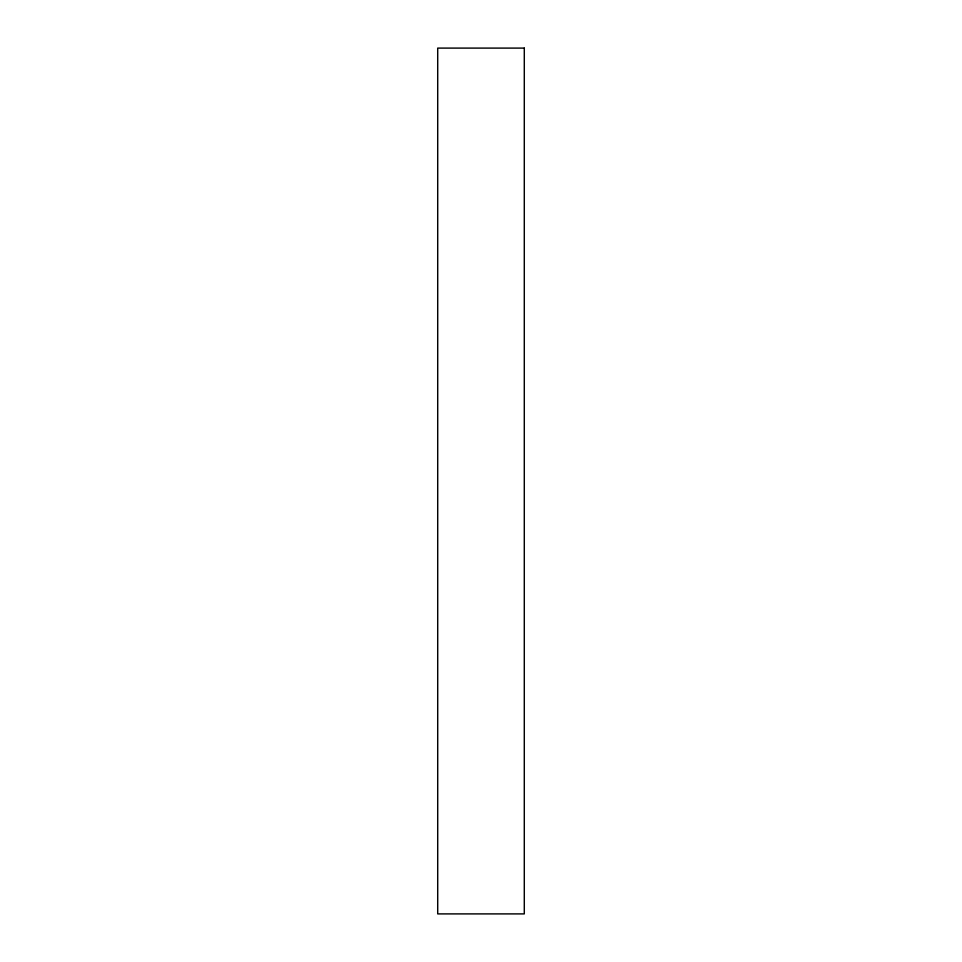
<?xml version="1.0" encoding="UTF-8"?>
<svg xmlns="http://www.w3.org/2000/svg" width="962" height="962" viewBox="0 0 962 962"><rect width="100%" height="100%" fill="white"/><g stroke="black" fill="none" stroke-linecap="round" stroke-linejoin="round"><path stroke-width="1.44" d="M524.29 48.1L437.71 48.1L437.71 913.9L524.29 913.9L524.29 48.1"/></g></svg>
